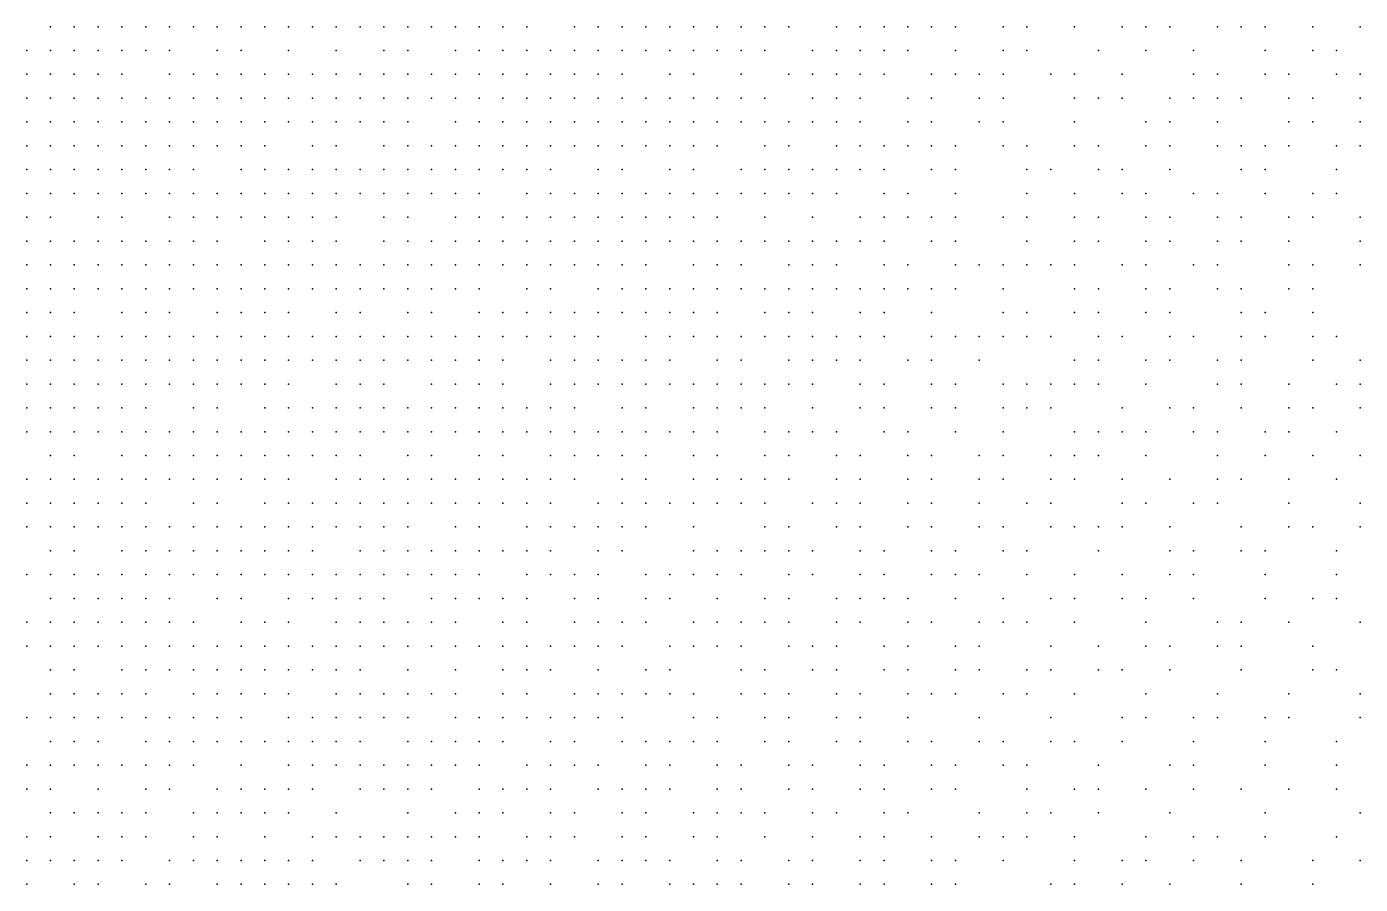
# Model space of a CAD drawing. Extents: x 429 to 793, y 817 to 1241.
# Drawn here: x 695.09 to 735.97, y 1002.03 to 1028.31 of the extents above; entities that cross this region are included whole.
import ezdxf

# ---------------------------------------------------------------- set-up
doc = ezdxf.new("R2010")
doc.units = 0

msp = doc.modelspace()

# ---------------------------------------------------------------- linework, layer by layer
for p in [(695.82, 1028.31, 204.448), (696.55, 1028.31, 204.119), (697.28, 1028.31, 203.79), (698.01, 1028.31, 203.534), (698.74, 1028.31, 203.153), (699.47, 1028.31, 202.76), (700.2, 1028.31, 202.44), (700.93, 1028.31, 202.377), (701.66, 1028.31, 201.933), (702.39, 1028.31, 201.617), (703.12, 1028.31, 201.363), (703.85, 1028.31, 201.11), (704.58, 1028.31, 200.857), (705.31, 1028.31, 200.59), (706.04, 1028.31, 200.203), (706.77, 1028.31, 199.95), (707.5, 1028.31, 199.75), (708.23, 1028.31, 199.447), (708.96, 1028.31, 199.193), (709.69, 1028.31, 198.687), (710.42, 1028.31, 198.3), (711.88, 1028.31, 198.01), (712.61, 1028.31, 197.63), (713.34, 1028.31, 197.25), (714.07, 1028.31, 196.863), (714.8, 1028.31, 196.7), (715.53, 1028.31, 196.477), (716.26, 1028.31, 196.09), (716.99, 1028.31, 195.807), (717.72, 1028.31, 195.525), (718.45, 1028.31, 195.242), (719.91, 1028.31, 194.513), (720.64, 1028.31, 194), (721.37, 1028.31, 193.68), (722.1, 1028.31, 193.358), (722.83, 1028.31, 193.035), (723.56, 1028.31, 192.8), (725.02, 1028.31, 191.897), (725.75, 1028.31, 191.43), (727.21, 1028.31, 190.622), (728.67, 1028.31, 190.017), (729.4, 1028.31, 189.53), (730.13, 1028.31, 189.007), (731.59, 1028.31, 187.98), (732.32, 1028.31, 187.443), (733.05, 1028.31, 187.148), (734.51, 1028.31, 185.942), (735.97, 1028.31, 185.21), (695.09, 1027.58, 204.778), (695.82, 1027.58, 204.585), (696.55, 1027.58, 204.256), (697.28, 1027.58, 203.927), (698.01, 1027.58, 203.677), (698.74, 1027.58, 203.415), (699.47, 1027.58, 202.89), (700.93, 1027.58, 202.507), (701.66, 1027.58, 202.123), (703.12, 1027.58, 201.49), (704.58, 1027.58, 200.977), (706.04, 1027.58, 200.323), (706.77, 1027.58, 199.937), (708.23, 1027.58, 199.55), (708.96, 1027.58, 199.163), (709.69, 1027.58, 199.015), (710.42, 1027.58, 198.703), (711.15, 1027.58, 198.128), (711.88, 1027.58, 197.865), (712.61, 1027.58, 197.72), (713.34, 1027.58, 197.327), (714.07, 1027.58, 197.005), (714.8, 1027.58, 196.76), (715.53, 1027.58, 196.455), (716.26, 1027.58, 196.15), (716.99, 1027.58, 195.867), (717.72, 1027.58, 195.585), (719.18, 1027.58, 194.993), (719.91, 1027.58, 194.56), (720.64, 1027.58, 194.127), (721.37, 1027.58, 193.71), (722.1, 1027.58, 193.388), (723.56, 1027.58, 192.817), (725.02, 1027.58, 191.913), (725.75, 1027.58, 191.447), (727.94, 1027.58, 190.493), (729.4, 1027.58, 189.52), (730.86, 1027.58, 188.467), (733.05, 1027.58, 187.095), (734.51, 1027.58, 185.888), (735.24, 1027.58, 185.46), (695.09, 1026.85, 204.85), (695.82, 1026.85, 204.457), (696.55, 1026.85, 204.392), (697.28, 1026.85, 204.063), (698.01, 1026.85, 203.807), (699.47, 1026.85, 203.02), (700.2, 1026.85, 202.765), (700.93, 1026.85, 202.637), (701.66, 1026.85, 202.253), (702.39, 1026.85, 201.87), (703.12, 1026.85, 201.483), (703.85, 1026.85, 201.347), (704.58, 1026.85, 201.097), (705.31, 1026.85, 200.71), (706.04, 1026.85, 200.448), (706.77, 1026.85, 200.187), (707.5, 1026.85, 199.95), (708.23, 1026.85, 199.65), (708.96, 1026.85, 199.353), (709.69, 1026.85, 199.105), (710.42, 1026.85, 198.793), (711.15, 1026.85, 198.48), (711.88, 1026.85, 198.19), (712.61, 1026.85, 197.797), (713.34, 1026.85, 197.403), (714.8, 1026.85, 197), (715.53, 1026.85, 196.597), (716.99, 1026.85, 195.927), (718.45, 1026.85, 195.45), (719.18, 1026.85, 195.04), (719.91, 1026.85, 194.724), (720.64, 1026.85, 194.173), (721.37, 1026.85, 193.74), (722.83, 1026.85, 193.287), (723.56, 1026.85, 192.833), (724.29, 1026.85, 192.39), (725.02, 1026.85, 192.033), (726.48, 1026.85, 191.337), (727.21, 1026.85, 190.595), (728.67, 1026.85, 189.852), (730.86, 1026.85, 188.71), (731.59, 1026.85, 187.907), (733.05, 1026.85, 186.8), (733.78, 1026.85, 186.652), (735.24, 1026.85, 185.71), (735.97, 1026.85, 185.07), (695.09, 1026.12, 205.118), (695.82, 1026.12, 204.857), (696.55, 1026.12, 204.595), (697.28, 1026.12, 204.2), (698.01, 1026.12, 204.036), (698.74, 1026.12, 203.675), (699.47, 1026.12, 203.348), (700.2, 1026.12, 203.15), (700.93, 1026.12, 202.51), (701.66, 1026.12, 202.383), (702.39, 1026.12, 201.99), (703.12, 1026.12, 201.695), (703.85, 1026.12, 201.46), (704.58, 1026.12, 201.142), (705.31, 1026.12, 200.937), (706.04, 1026.12, 200.562), (706.77, 1026.12, 200.35), (707.5, 1026.12, 200.05), (708.23, 1026.12, 199.75), (708.96, 1026.12, 199.453), (709.69, 1026.12, 199.155), (710.42, 1026.12, 198.882), (711.15, 1026.12, 198.57), (711.88, 1026.12, 198.307), (712.61, 1026.12, 197.873), (713.34, 1026.12, 197.48), (714.07, 1026.12, 197.195), (714.8, 1026.12, 197.077), (715.53, 1026.12, 196.673), (716.26, 1026.12, 196.27), (716.99, 1026.12, 195.99), (717.72, 1026.12, 195.673), (719.18, 1026.12, 195.077), (719.91, 1026.12, 194.761), (720.64, 1026.12, 194.408), (722.1, 1026.12, 193.408), (722.83, 1026.12, 193.297), (724.29, 1026.12, 192.4), (725.02, 1026.12, 192.043), (727.21, 1026.12, 190.967), (727.94, 1026.12, 190.46), (728.67, 1026.12, 189.953), (730.13, 1026.12, 189.075), (730.86, 1026.12, 188.393), (731.59, 1026.12, 187.87), (732.32, 1026.12, 187.443), (733.78, 1026.12, 186.763), (734.51, 1026.12, 186.21), (735.97, 1026.12, 184.908), (695.09, 1025.39, 205.252), (695.82, 1025.39, 204.99), (696.55, 1025.39, 204.628), (697.28, 1025.39, 204.333), (698.01, 1025.39, 204.169), (698.74, 1025.39, 203.872), (699.47, 1025.39, 203.478), (700.2, 1025.39, 203.28), (700.93, 1025.39, 203.025), (701.66, 1025.39, 202.503), (702.39, 1025.39, 202.11), (703.12, 1025.39, 201.815), (703.85, 1025.39, 201.52), (704.58, 1025.39, 201.255), (705.31, 1025.39, 201.05), (706.04, 1025.39, 200.75), (706.77, 1025.39, 200.45), (708.23, 1025.39, 199.85), (708.96, 1025.39, 199.575), (709.69, 1025.39, 199.3), (710.42, 1025.39, 199.025), (711.15, 1025.39, 198.66), (711.88, 1025.39, 198.417), (712.61, 1025.39, 198.105), (713.34, 1025.39, 197.792), (714.07, 1025.39, 197.55), (714.8, 1025.39, 196.98), (715.53, 1025.39, 196.639), (716.26, 1025.39, 196.327), (716.99, 1025.39, 195.897), (717.72, 1025.39, 195.71), (718.45, 1025.39, 195.523), (719.18, 1025.39, 195.113), (719.91, 1025.39, 194.797), (720.64, 1025.39, 194.445), (722.1, 1025.39, 193.787), (722.83, 1025.39, 193.32), (724.29, 1025.39, 192.41), (725.02, 1025.39, 192.052), (727.21, 1025.39, 190.96), (729.4, 1025.39, 189.44), (730.13, 1025.39, 189.012), (731.59, 1025.39, 188.251), (733.78, 1025.39, 186.717), (734.51, 1025.39, 186.15), (735.97, 1025.39, 184.917), (695.09, 1024.66, 205.385), (695.82, 1024.66, 205.057), (696.55, 1024.66, 204.762), (697.28, 1024.66, 204.467), (698.01, 1024.66, 204.303), (698.74, 1024.66, 204.005), (699.47, 1024.66, 203.707), (700.2, 1024.66, 203.41), (700.93, 1024.66, 203.017), (701.66, 1024.66, 202.623), (702.39, 1024.66, 202.23), (703.85, 1024.66, 201.695), (704.58, 1024.66, 201.428), (706.04, 1024.66, 200.843), (706.77, 1024.66, 200.495), (707.5, 1024.66, 200.262), (708.23, 1024.66, 199.94), (708.96, 1024.66, 199.665), (709.69, 1024.66, 199.39), (710.42, 1024.66, 199.046), (711.15, 1024.66, 198.743), (711.88, 1024.66, 198.42), (712.61, 1024.66, 198.175), (713.34, 1024.66, 197.863), (714.07, 1024.66, 197.62), (714.8, 1024.66, 197.335), (715.53, 1024.66, 196.696), (716.26, 1024.66, 196.383), (717.72, 1024.66, 195.953), (718.45, 1024.66, 195.58), (719.91, 1024.66, 194.703), (720.64, 1024.66, 194.257), (721.37, 1024.66, 194.151), (722.1, 1024.66, 193.81), (722.83, 1024.66, 193.466), (723.56, 1024.66, 192.877), (725.02, 1024.66, 192.037), (725.75, 1024.66, 191.678), (727.21, 1024.66, 190.947), (727.94, 1024.66, 190.563), (729.4, 1024.66, 189.413), (730.13, 1024.66, 188.843), (731.59, 1024.66, 188.204), (732.32, 1024.66, 187.777), (733.05, 1024.66, 187.223), (733.78, 1024.66, 186.657), (735.24, 1024.66, 185.503), (735.97, 1024.66, 184.857), (695.09, 1023.93, 205.485), (695.82, 1023.93, 205.248), (696.55, 1023.93, 204.924), (697.28, 1023.93, 204.6), (698.01, 1023.93, 204.332), (698.74, 1023.93, 204.063), (699.47, 1023.93, 203.823), (700.2, 1023.93, 203.523), (701.66, 1023.93, 202.875), (702.39, 1023.93, 202.663), (703.12, 1023.93, 202.072), (703.85, 1023.93, 201.805), (704.58, 1023.93, 201.453), (705.31, 1023.93, 201.257), (706.04, 1023.93, 200.947), (706.77, 1023.93, 200.637), (707.5, 1023.93, 200.352), (708.23, 1023.93, 200.03), (708.96, 1023.93, 199.755), (709.69, 1023.93, 199.432), (710.42, 1023.93, 199.129), (711.15, 1023.93, 198.827), (712.61, 1023.93, 198.097), (713.34, 1023.93, 197.932), (714.8, 1023.93, 197.378), (715.53, 1023.93, 197.088), (716.99, 1023.93, 196.129), (717.72, 1023.93, 196.01), (718.45, 1023.93, 195.627), (719.18, 1023.93, 195.183), (719.91, 1023.93, 194.832), (720.64, 1023.93, 194.492), (721.37, 1023.93, 194.174), (722.83, 1023.93, 193.489), (723.56, 1023.93, 193.145), (725.75, 1023.93, 191.917), (726.48, 1023.93, 191.417), (727.94, 1023.93, 190.55), (728.67, 1023.93, 189.907), (730.13, 1023.93, 188.817), (732.32, 1023.93, 187.73), (733.05, 1023.93, 187.163), (735.24, 1023.93, 185.573), (695.09, 1023.2, 205.603), (695.82, 1023.2, 205.365), (696.55, 1023.2, 205.041), (697.28, 1023.2, 204.717), (698.01, 1023.2, 204.448), (698.74, 1023.2, 204.237), (699.47, 1023.2, 203.937), (700.2, 1023.2, 203.637), (700.93, 1023.2, 203.339), (701.66, 1023.2, 203.042), (702.39, 1023.2, 202.772), (703.12, 1023.2, 202.182), (703.85, 1023.2, 201.857), (704.58, 1023.2, 201.557), (705.31, 1023.2, 201.36), (706.04, 1023.2, 201.05), (706.77, 1023.2, 200.74), (707.5, 1023.2, 200.43), (708.23, 1023.2, 200.12), (708.96, 1023.2, 199.818), (710.42, 1023.2, 199.231), (711.15, 1023.2, 198.91), (711.88, 1023.2, 198.623), (712.61, 1023.2, 198.337), (713.34, 1023.2, 198.066), (714.07, 1023.2, 197.753), (714.8, 1023.2, 197.428), (715.53, 1023.2, 197.135), (716.26, 1023.2, 196.811), (716.99, 1023.2, 196.176), (717.72, 1023.2, 195.865), (718.45, 1023.2, 195.66), (719.18, 1023.2, 195.217), (719.91, 1023.2, 194.76), (721.37, 1023.2, 194.303), (722.1, 1023.2, 193.857), (723.56, 1023.2, 192.903), (725.75, 1023.2, 191.92), (727.21, 1023.2, 190.92), (728.67, 1023.2, 190.122), (729.4, 1023.2, 189.741), (730.86, 1023.2, 188.527), (731.59, 1023.2, 188.237), (733.05, 1023.2, 187.253), (734.51, 1023.2, 185.96), (735.24, 1023.2, 185.503), (695.09, 1022.47, 205.723), (695.82, 1022.47, 205.425), (697.28, 1022.47, 204.833), (698.01, 1022.47, 204.565), (699.47, 1022.47, 204.05), (700.2, 1022.47, 203.75), (700.93, 1022.47, 203.479), (701.66, 1022.47, 203.155), (702.39, 1022.47, 202.857), (703.12, 1022.47, 202.56), (703.85, 1022.47, 202.007), (704.58, 1022.47, 201.683), (706.04, 1022.47, 201.073), (706.77, 1022.47, 200.787), (708.23, 1022.47, 200.207), (708.96, 1022.47, 199.894), (709.69, 1022.47, 199.625), (710.42, 1022.47, 199.304), (711.15, 1022.47, 198.983), (711.88, 1022.47, 198.697), (712.61, 1022.47, 198.442), (713.34, 1022.47, 198.129), (714.07, 1022.47, 197.817), (714.8, 1022.47, 197.492), (715.53, 1022.47, 197.167), (716.26, 1022.47, 196.857), (717.72, 1022.47, 196.223), (719.18, 1022.47, 195.25), (720.64, 1022.47, 194.793), (721.37, 1022.47, 194.337), (722.1, 1022.47, 193.88), (722.83, 1022.47, 193.393), (723.56, 1022.47, 193.147), (725.02, 1022.47, 192.043), (725.75, 1022.47, 191.667), (727.21, 1022.47, 190.9), (727.94, 1022.47, 190.503), (729.4, 1022.47, 189.704), (730.13, 1022.47, 188.907), (731.59, 1022.47, 188.183), (732.32, 1022.47, 187.623), (733.78, 1022.47, 186.457), (734.51, 1022.47, 185.89), (735.97, 1022.47, 184.627), (695.09, 1021.74, 205.949), (695.82, 1021.74, 205.545), (696.55, 1021.74, 205.247), (697.28, 1021.74, 204.95), (698.01, 1021.74, 204.758), (698.74, 1021.74, 204.403), (699.47, 1021.74, 204.077), (700.2, 1021.74, 203.857), (700.93, 1021.74, 203.586), (702.39, 1021.74, 202.963), (703.12, 1021.74, 202.663), (703.85, 1021.74, 202.356), (704.58, 1021.74, 202.1), (706.04, 1021.74, 201.167), (706.77, 1021.74, 200.923), (707.5, 1021.74, 200.608), (708.23, 1021.74, 200.293), (708.96, 1021.74, 199.981), (709.69, 1021.74, 199.668), (710.42, 1021.74, 199.378), (711.15, 1021.74, 199.057), (711.88, 1021.74, 198.77), (712.61, 1021.74, 198.505), (713.34, 1021.74, 198.193), (714.07, 1021.74, 197.88), (714.8, 1021.74, 197.568), (715.53, 1021.74, 197.23), (716.26, 1021.74, 196.905), (716.99, 1021.74, 196.58), (717.72, 1021.74, 196.27), (718.45, 1021.74, 195.93), (719.18, 1021.74, 195.28), (719.91, 1021.74, 194.915), (720.64, 1021.74, 194.58), (721.37, 1021.74, 194.247), (722.83, 1021.74, 193.512), (723.56, 1021.74, 193.14), (725.75, 1021.74, 191.66), (727.21, 1021.74, 190.88), (727.94, 1021.74, 190.343), (729.4, 1021.74, 189.667), (730.13, 1021.74, 189.287), (731.59, 1021.74, 188.13), (732.32, 1021.74, 187.57), (733.78, 1021.74, 186.667), (735.97, 1021.74, 184.88), (695.09, 1021.01, 206.065), (695.82, 1021.01, 205.757), (696.55, 1021.01, 205.363), (697.28, 1021.01, 205.063), (698.01, 1021.01, 204.872), (698.74, 1021.01, 204.567), (699.47, 1021.01, 204.183), (700.2, 1021.01, 203.963), (700.93, 1021.01, 203.693), (701.66, 1021.01, 203.367), (702.39, 1021.01, 203.067), (703.12, 1021.01, 202.767), (703.85, 1021.01, 202.459), (704.58, 1021.01, 202.152), (705.31, 1021.01, 201.87), (706.04, 1021.01, 201.325), (706.77, 1021.01, 201.01), (707.5, 1021.01, 200.716), (708.23, 1021.01, 200.38), (708.96, 1021.01, 200.088), (709.69, 1021.01, 199.797), (710.42, 1021.01, 199.443), (711.15, 1021.01, 199.13), (711.88, 1021.01, 198.857), (712.61, 1021.01, 198.532), (713.34, 1021.01, 198.206), (714.07, 1021.01, 197.933), (715.53, 1021.01, 197.257), (716.26, 1021.01, 196.955), (716.99, 1021.01, 196.62), (718.45, 1021.01, 195.96), (719.18, 1021.01, 195.62), (719.91, 1021.01, 194.945), (721.37, 1021.01, 194.253), (722.1, 1021.01, 193.893), (723.56, 1021.01, 193.143), (724.29, 1021.01, 192.77), (725.02, 1021.01, 192.407), (725.75, 1021.01, 192.03), (726.48, 1021.01, 191.245), (727.21, 1021.01, 190.86), (728.67, 1021.01, 190.042), (729.4, 1021.01, 189.787), (730.86, 1021.01, 188.788), (731.59, 1021.01, 187.976), (733.78, 1021.01, 186.61), (734.51, 1021.01, 185.75), (735.97, 1021.01, 184.79), (695.09, 1020.28, 206.182), (695.82, 1020.28, 205.874), (696.55, 1020.28, 205.477), (697.28, 1020.28, 205.177), (698.01, 1020.28, 204.985), (698.74, 1020.28, 204.68), (699.47, 1020.28, 204.375), (700.2, 1020.28, 204.07), (700.93, 1020.28, 203.77), (701.66, 1020.28, 203.47), (702.39, 1020.28, 203.192), (703.12, 1020.28, 202.87), (703.85, 1020.28, 202.584), (704.58, 1020.28, 202.298), (705.31, 1020.28, 202.012), (706.04, 1020.28, 201.64), (706.77, 1020.28, 201.409), (707.5, 1020.28, 200.799), (708.23, 1020.28, 200.463), (708.96, 1020.28, 200.172), (710.42, 1020.28, 199.523), (711.15, 1020.28, 199.2), (712.61, 1020.28, 198.585), (713.34, 1020.28, 198.259), (714.07, 1020.28, 197.987), (714.8, 1020.28, 197.675), (715.53, 1020.28, 197.33), (716.26, 1020.28, 196.995), (716.99, 1020.28, 196.66), (717.72, 1020.28, 196.207), (718.45, 1020.28, 195.753), (719.18, 1020.28, 195.65), (719.91, 1020.28, 195.34), (720.64, 1020.28, 194.62), (721.37, 1020.28, 194.262), (722.1, 1020.28, 193.9), (722.83, 1020.28, 193.527), (723.56, 1020.28, 193.155), (725.02, 1020.28, 192.4), (727.21, 1020.28, 190.833), (727.94, 1020.28, 190.424), (729.4, 1020.28, 189.633), (730.13, 1020.28, 189.207), (731.59, 1020.28, 188.017), (732.32, 1020.28, 187.457), (733.78, 1020.28, 186.277), (734.51, 1020.28, 185.68), (695.09, 1019.55, 206.19), (695.82, 1019.55, 205.938), (696.55, 1019.55, 205.614), (698.01, 1019.55, 205.085), (698.74, 1019.55, 204.879), (699.47, 1019.55, 204.472), (700.93, 1019.55, 203.859), (701.66, 1019.55, 203.513), (702.39, 1019.55, 203.278), (703.12, 1019.55, 202.957), (704.58, 1019.55, 202.385), (705.31, 1019.55, 202.034), (706.77, 1019.55, 201.496), (707.5, 1019.55, 201.178), (708.96, 1019.55, 200.547), (709.69, 1019.55, 199.915), (710.42, 1019.55, 199.592), (711.15, 1019.55, 199.27), (711.88, 1019.55, 198.945), (712.61, 1019.55, 198.62), (713.34, 1019.55, 198.365), (714.07, 1019.55, 198.04), (714.8, 1019.55, 197.705), (715.53, 1019.55, 197.37), (716.26, 1019.55, 197.043), (717.72, 1019.55, 196.368), (718.45, 1019.55, 196.037), (719.18, 1019.55, 195.705), (720.64, 1019.55, 194.992), (721.37, 1019.55, 194.272), (722.83, 1019.55, 193.537), (725.02, 1019.55, 192.387), (725.75, 1019.55, 191.978), (727.21, 1019.55, 190.807), (727.94, 1019.55, 190.397), (729.4, 1019.55, 189.578), (730.13, 1019.55, 189.163), (732.32, 1019.55, 187.4), (733.05, 1019.55, 186.803), (734.51, 1019.55, 186.037), (695.09, 1018.82, 206.287), (695.82, 1018.82, 206.035), (696.55, 1018.82, 205.711), (697.28, 1018.82, 205.387), (698.01, 1018.82, 205.181), (698.74, 1018.82, 204.976), (699.47, 1018.82, 204.568), (700.2, 1018.82, 204.263), (700.93, 1018.82, 203.956), (701.66, 1018.82, 203.648), (702.39, 1018.82, 203.365), (703.12, 1018.82, 203.043), (703.85, 1018.82, 202.758), (704.58, 1018.82, 202.428), (705.31, 1018.82, 202.121), (706.04, 1018.82, 201.813), (706.77, 1018.82, 201.582), (707.5, 1018.82, 201.265), (708.23, 1018.82, 200.948), (708.96, 1018.82, 200.63), (709.69, 1018.82, 200.307), (710.42, 1018.82, 200.017), (711.15, 1018.82, 199.34), (711.88, 1018.82, 199.031), (712.61, 1018.82, 198.722), (714.07, 1018.82, 198.09), (714.8, 1018.82, 197.743), (715.53, 1018.82, 197.387), (716.26, 1018.82, 197.077), (716.99, 1018.82, 196.733), (717.72, 1018.82, 196.402), (718.45, 1018.82, 196.07), (719.18, 1018.82, 195.71), (719.91, 1018.82, 195.38), (720.64, 1018.82, 195.012), (721.37, 1018.82, 194.645), (722.83, 1018.82, 193.547), (723.56, 1018.82, 193.158), (724.29, 1018.82, 192.766), (725.02, 1018.82, 192.373), (725.75, 1018.82, 191.965), (726.48, 1018.82, 191.57), (727.94, 1018.82, 190.78), (728.67, 1018.82, 189.95), (730.13, 1018.82, 189.12), (730.86, 1018.82, 188.676), (732.32, 1018.82, 187.333), (733.05, 1018.82, 186.892), (734.51, 1018.82, 185.957), (735.24, 1018.82, 185.53), (695.09, 1018.09, 206.383), (695.82, 1018.09, 206.083), (696.55, 1018.09, 205.807), (697.28, 1018.09, 205.483), (698.01, 1018.09, 205.278), (698.74, 1018.09, 204.97), (699.47, 1018.09, 204.665), (700.2, 1018.09, 204.36), (700.93, 1018.09, 204.053), (701.66, 1018.09, 203.745), (702.39, 1018.09, 203.438), (703.12, 1018.09, 203.13), (703.85, 1018.09, 202.823), (704.58, 1018.09, 202.555), (705.31, 1018.09, 202.228), (706.04, 1018.09, 201.9), (706.77, 1018.09, 201.603), (707.5, 1018.09, 201.305), (708.23, 1018.09, 201.026), (708.96, 1018.09, 200.703), (709.69, 1018.09, 200.373), (711.15, 1018.09, 199.742), (711.88, 1018.09, 199.403), (712.61, 1018.09, 198.785), (713.34, 1018.09, 198.475), (714.07, 1018.09, 198.14), (714.8, 1018.09, 197.792), (716.26, 1018.09, 197.11), (716.99, 1018.09, 196.767), (718.45, 1018.09, 196.08), (719.18, 1018.09, 195.73), (719.91, 1018.09, 195.4), (720.64, 1018.09, 195.032), (722.1, 1018.09, 194.297), (722.83, 1018.09, 193.537), (724.29, 1018.09, 192.753), (727.21, 1018.09, 191.157), (727.94, 1018.09, 190.74), (729.4, 1018.09, 189.464), (730.13, 1018.09, 189.063), (731.59, 1018.09, 188.175), (732.32, 1018.09, 187.704), (734.51, 1018.09, 186.047), (735.97, 1018.09, 184.833), (695.09, 1017.36, 206.577), (695.82, 1017.36, 206.18), (696.55, 1017.36, 205.88), (697.28, 1017.36, 205.58), (698.01, 1017.36, 205.348), (698.74, 1017.36, 205.018), (699.47, 1017.36, 204.689), (700.2, 1017.36, 204.457), (700.93, 1017.36, 204.153), (701.66, 1017.36, 203.945), (702.39, 1017.36, 203.533), (703.12, 1017.36, 203.22), (704.58, 1017.36, 202.635), (705.31, 1017.36, 202.307), (706.04, 1017.36, 201.98), (707.5, 1017.36, 201.422), (708.23, 1017.36, 201.099), (708.96, 1017.36, 200.777), (709.69, 1017.36, 200.447), (711.15, 1017.36, 199.805), (711.88, 1017.36, 199.467), (712.61, 1017.36, 199.157), (713.34, 1017.36, 198.525), (714.07, 1017.36, 198.19), (714.8, 1017.36, 197.852), (715.53, 1017.36, 197.495), (716.26, 1017.36, 197.148), (716.99, 1017.36, 196.8), (717.72, 1017.36, 196.45), (718.45, 1017.36, 196.102), (719.18, 1017.36, 195.751), (720.64, 1017.36, 195.033), (721.37, 1017.36, 194.667), (722.83, 1017.36, 193.92), (723.56, 1017.36, 193.11), (725.02, 1017.36, 192.337), (725.75, 1017.36, 191.936), (726.48, 1017.36, 191.535), (727.21, 1017.36, 191.107), (727.94, 1017.36, 190.7), (729.4, 1017.36, 189.408), (731.59, 1017.36, 188.075), (732.32, 1017.36, 187.637), (733.78, 1017.36, 186.59), (735.24, 1017.36, 185.37), (735.97, 1017.36, 184.822), (695.09, 1016.63, 206.671), (695.82, 1016.63, 206.375), (696.55, 1016.63, 205.974), (697.28, 1016.63, 205.677), (698.01, 1016.63, 205.372), (698.74, 1016.63, 205.115), (700.2, 1016.63, 204.553), (700.93, 1016.63, 204.249), (702.39, 1016.63, 203.622), (703.12, 1016.63, 203.31), (703.85, 1016.63, 202.995), (704.58, 1016.63, 202.68), (705.31, 1016.63, 202.387), (706.04, 1016.63, 202.06), (706.77, 1016.63, 201.762), (707.5, 1016.63, 201.495), (708.23, 1016.63, 201.173), (708.96, 1016.63, 200.85), (709.69, 1016.63, 200.533), (710.42, 1016.63, 200.19), (711.15, 1016.63, 199.86), (711.88, 1016.63, 199.53), (713.34, 1016.63, 198.878), (714.07, 1016.63, 198.534), (715.53, 1016.63, 197.513), (716.26, 1016.63, 197.181), (716.99, 1016.63, 196.823), (717.72, 1016.63, 196.458), (719.18, 1016.63, 195.754), (720.64, 1016.63, 195.037), (721.37, 1016.63, 194.67), (722.83, 1016.63, 193.91), (723.56, 1016.63, 193.508), (725.02, 1016.63, 192.313), (725.75, 1016.63, 191.913), (726.48, 1016.63, 191.475), (728.67, 1016.63, 190.232), (730.13, 1016.63, 188.95), (730.86, 1016.63, 188.512), (732.32, 1016.63, 187.619), (733.78, 1016.63, 186.248), (734.51, 1016.63, 185.772), (735.97, 1016.63, 184.64), (695.09, 1015.9, 206.764), (695.82, 1015.9, 206.468), (696.55, 1015.9, 206.071), (697.28, 1015.9, 205.773), (698.01, 1015.9, 205.468), (698.74, 1015.9, 205.163), (699.47, 1015.9, 204.955), (700.2, 1015.9, 204.65), (700.93, 1015.9, 204.346), (701.66, 1015.9, 204.025), (702.39, 1015.9, 203.731), (703.12, 1015.9, 203.4), (703.85, 1015.9, 203.103), (704.58, 1015.9, 202.807), (705.31, 1015.9, 202.51), (706.04, 1015.9, 202.14), (706.77, 1015.9, 201.857), (707.5, 1015.9, 201.522), (708.23, 1015.9, 201.186), (708.96, 1015.9, 200.903), (709.69, 1015.9, 200.587), (710.42, 1015.9, 200.217), (711.15, 1015.9, 199.912), (711.88, 1015.9, 199.577), (712.61, 1015.9, 199.234), (713.34, 1015.9, 198.915), (714.07, 1015.9, 198.571), (714.8, 1015.9, 198.263), (715.53, 1015.9, 197.562), (716.26, 1015.9, 197.204), (717.72, 1015.9, 196.482), (718.45, 1015.9, 196.117), (719.18, 1015.9, 195.757), (719.91, 1015.9, 195.407), (721.37, 1015.9, 194.655), (722.1, 1015.9, 194.277), (723.56, 1015.9, 193.497), (725.02, 1015.9, 192.29), (727.21, 1015.9, 191.057), (727.94, 1015.9, 190.617), (728.67, 1015.9, 190.178), (729.4, 1015.9, 189.74), (730.86, 1015.9, 188.443), (731.59, 1015.9, 187.965), (733.05, 1015.9, 187.053), (733.78, 1015.9, 186.175), (735.24, 1015.9, 185.197), (695.82, 1015.17, 206.503), (696.55, 1015.17, 206.187), (698.01, 1015.17, 205.657), (698.74, 1015.17, 205.443), (699.47, 1015.17, 205.032), (700.2, 1015.17, 204.727), (700.93, 1015.17, 204.412), (701.66, 1015.17, 204.062), (702.39, 1015.17, 203.804), (703.12, 1015.17, 203.473), (703.85, 1015.17, 203.177), (704.58, 1015.17, 202.88), (705.31, 1015.17, 202.525), (706.77, 1015.17, 201.873), (707.5, 1015.17, 201.605), (708.96, 1015.17, 200.957), (709.69, 1015.17, 200.64), (711.15, 1015.17, 199.958), (711.88, 1015.17, 199.623), (712.61, 1015.17, 199.281), (713.34, 1015.17, 198.938), (714.07, 1015.17, 198.608), (715.53, 1015.17, 197.943), (716.26, 1015.17, 197.585), (717.72, 1015.17, 196.508), (718.45, 1015.17, 196.145), (719.91, 1015.17, 195.41), (720.64, 1015.17, 195.017), (722.1, 1015.17, 194.253), (722.83, 1015.17, 193.88), (724.29, 1015.17, 193.065), (725.02, 1015.17, 192.263), (726.48, 1015.17, 191.41), (727.21, 1015.17, 191.013), (727.94, 1015.17, 190.573), (729.4, 1015.17, 189.712), (731.59, 1015.17, 187.937), (733.05, 1015.17, 186.98), (734.51, 1015.17, 185.577), (735.97, 1015.17, 184.6), (695.09, 1014.44, 206.839), (695.82, 1014.44, 206.58), (696.55, 1014.44, 206.263), (697.28, 1014.44, 205.947), (698.01, 1014.44, 205.733), (698.74, 1014.44, 205.52), (699.47, 1014.44, 205.108), (700.2, 1014.44, 204.803), (700.93, 1014.44, 204.488), (701.66, 1014.44, 204.173), (702.39, 1014.44, 203.878), (703.12, 1014.44, 203.547), (704.58, 1014.44, 202.91), (705.31, 1014.44, 202.585), (706.04, 1014.44, 202.26), (706.77, 1014.44, 201.933), (707.5, 1014.44, 201.665), (708.23, 1014.44, 201.337), (708.96, 1014.44, 201.01), (709.69, 1014.44, 200.675), (710.42, 1014.44, 200.34), (711.15, 1014.44, 200.014), (711.88, 1014.44, 199.67), (713.34, 1014.44, 199.003), (714.07, 1014.44, 198.67), (715.53, 1014.44, 197.956), (716.26, 1014.44, 197.59), (716.99, 1014.44, 197.24), (717.72, 1014.44, 196.88), (718.45, 1014.44, 196.155), (719.91, 1014.44, 195.403), (720.64, 1014.44, 195.009), (722.1, 1014.44, 194.233), (722.83, 1014.44, 193.86), (724.29, 1014.44, 193.052), (725.02, 1014.44, 192.644), (726.48, 1014.44, 191.37), (727.21, 1014.44, 190.97), (728.67, 1014.44, 190.092), (730.13, 1014.44, 189.217), (731.59, 1014.44, 187.88), (732.32, 1014.44, 187.375), (733.78, 1014.44, 186.43), (735.24, 1014.44, 185), (695.09, 1013.71, 206.916), (695.82, 1013.71, 206.618), (696.55, 1013.71, 206.34), (697.28, 1013.71, 206.023), (698.01, 1013.71, 205.81), (698.74, 1013.71, 205.413), (700.2, 1013.71, 204.88), (700.93, 1013.71, 204.565), (702.39, 1013.71, 203.935), (703.12, 1013.71, 203.62), (703.85, 1013.71, 203.295), (704.58, 1013.71, 202.998), (705.31, 1013.71, 202.659), (706.04, 1013.71, 202.32), (706.77, 1013.71, 202.007), (707.5, 1013.71, 201.693), (708.23, 1013.71, 201.392), (708.96, 1013.71, 201.057), (709.69, 1013.71, 200.714), (710.42, 1013.71, 200.358), (711.15, 1013.71, 200.051), (712.61, 1013.71, 199.373), (713.34, 1013.71, 199.04), (714.07, 1013.71, 198.676), (714.8, 1013.71, 198.347), (715.53, 1013.71, 197.979), (716.26, 1013.71, 197.612), (716.99, 1013.71, 197.25), (717.72, 1013.71, 196.89), (719.18, 1013.71, 195.774), (719.91, 1013.71, 195.397), (720.64, 1013.71, 195.003), (722.1, 1013.71, 194.228), (722.83, 1013.71, 193.84), (724.29, 1013.71, 193.025), (725.75, 1013.71, 192.21), (726.48, 1013.71, 191.345), (728.67, 1013.71, 190.037), (729.4, 1013.71, 189.618), (730.86, 1013.71, 188.238), (731.59, 1013.71, 187.77), (733.78, 1013.71, 186.313), (735.97, 1013.71, 184.38), (695.09, 1012.98, 207.077), (695.82, 1012.98, 206.695), (696.55, 1012.98, 206.398), (697.28, 1012.98, 206.1), (698.01, 1012.98, 205.845), (698.74, 1012.98, 205.523), (699.47, 1012.98, 205.202), (700.2, 1012.98, 204.947), (700.93, 1012.98, 204.655), (701.66, 1012.98, 204.429), (702.39, 1012.98, 204.204), (703.12, 1012.98, 203.683), (703.85, 1012.98, 203.353), (704.58, 1012.98, 203.055), (705.31, 1012.98, 202.716), (706.04, 1012.98, 202.377), (706.77, 1012.98, 202.063), (708.23, 1012.98, 201.438), (708.96, 1012.98, 201.103), (710.42, 1012.98, 200.418), (711.15, 1012.98, 200.087), (711.88, 1012.98, 199.743), (712.61, 1012.98, 199.41), (713.34, 1012.98, 199.052), (714.07, 1012.98, 198.699), (715.53, 1012.98, 198.003), (717.72, 1012.98, 196.9), (718.45, 1012.98, 196.522), (719.91, 1012.98, 195.39), (720.64, 1012.98, 194.997), (722.1, 1012.98, 194.213), (722.83, 1012.98, 193.803), (724.29, 1012.98, 192.95), (725.02, 1012.98, 192.555), (726.48, 1012.98, 191.728), (727.21, 1012.98, 190.833), (727.94, 1012.98, 190.403), (728.67, 1012.98, 189.958), (730.13, 1012.98, 189.052), (732.32, 1012.98, 187.165), (733.78, 1012.98, 186.22), (734.51, 1012.98, 185.74), (735.97, 1012.98, 184.287), (695.82, 1012.25, 206.865), (696.55, 1012.25, 206.462), (698.01, 1012.25, 205.862), (698.74, 1012.25, 205.59), (699.47, 1012.25, 205.268), (700.2, 1012.25, 205.013), (700.93, 1012.25, 204.721), (701.66, 1012.25, 204.496), (702.39, 1012.25, 204.064), (703.12, 1012.25, 203.747), (703.85, 1012.25, 203.417), (705.31, 1012.25, 202.773), (706.04, 1012.25, 202.433), (706.77, 1012.25, 202.12), (707.5, 1012.25, 201.773), (708.23, 1012.25, 201.485), (708.96, 1012.25, 201.15), (709.69, 1012.25, 200.815), (710.42, 1012.25, 200.465), (711.15, 1012.25, 200.122), (712.61, 1012.25, 199.427), (713.34, 1012.25, 199.078), (715.53, 1012.25, 198.004), (716.26, 1012.25, 197.638), (716.99, 1012.25, 197.272), (717.72, 1012.25, 196.893), (718.45, 1012.25, 196.507), (719.18, 1012.25, 196.115), (720.64, 1012.25, 194.978), (721.37, 1012.25, 194.585), (722.83, 1012.25, 193.767), (723.56, 1012.25, 193.349), (725.02, 1012.25, 192.505), (725.75, 1012.25, 192.11), (727.94, 1012.25, 190.34), (730.13, 1012.25, 189.005), (730.86, 1012.25, 188.56), (732.32, 1012.25, 187.138), (733.05, 1012.25, 186.593), (735.24, 1012.25, 184.657), (695.09, 1011.52, 207.141), (695.82, 1011.52, 206.928), (696.55, 1011.52, 206.528), (697.28, 1011.52, 206.233), (698.01, 1011.52, 205.928), (698.74, 1011.52, 205.623), (699.47, 1011.52, 205.335), (700.2, 1011.52, 205.08), (700.93, 1011.52, 204.788), (701.66, 1011.52, 204.445), (702.39, 1011.52, 204.138), (703.12, 1011.52, 203.81), (703.85, 1011.52, 203.562), (704.58, 1011.52, 203.15), (705.31, 1011.52, 202.82), (706.04, 1011.52, 202.49), (706.77, 1011.52, 202.178), (707.5, 1011.52, 201.835), (708.23, 1011.52, 201.493), (708.96, 1011.52, 201.18), (710.42, 1011.52, 200.48), (711.15, 1011.52, 200.15), (711.88, 1011.52, 199.8), (712.61, 1011.52, 199.438), (714.07, 1011.52, 198.731), (714.8, 1011.52, 198.377), (715.53, 1011.52, 198.011), (716.26, 1011.52, 197.645), (716.99, 1011.52, 197.264), (718.45, 1011.52, 196.499), (719.18, 1011.52, 196.112), (720.64, 1011.52, 195.35), (721.37, 1011.52, 194.53), (722.83, 1011.52, 193.73), (723.56, 1011.52, 193.312), (724.29, 1011.52, 192.895), (725.75, 1011.52, 192.06), (727.21, 1011.52, 191.2), (728.67, 1011.52, 189.799), (730.13, 1011.52, 188.947), (730.86, 1011.52, 188.467), (733.05, 1011.52, 186.487), (735.24, 1011.52, 184.533), (695.82, 1010.79, 206.89), (696.55, 1010.79, 206.605), (697.28, 1010.79, 206.3), (698.01, 1010.79, 206.072), (698.74, 1010.79, 205.69), (699.47, 1010.79, 205.385), (700.93, 1010.79, 204.803), (701.66, 1010.79, 204.465), (703.12, 1010.79, 203.85), (703.85, 1010.79, 203.602), (704.58, 1010.79, 203.314), (705.31, 1010.79, 203.066), (706.04, 1010.79, 202.527), (707.5, 1010.79, 201.865), (708.23, 1010.79, 201.522), (708.96, 1010.79, 201.21), (709.69, 1010.79, 200.845), (710.42, 1010.79, 200.52), (711.88, 1010.79, 199.82), (712.61, 1010.79, 199.458), (714.07, 1010.79, 198.737), (714.8, 1010.79, 198.383), (716.26, 1010.79, 197.635), (717.72, 1010.79, 196.88), (718.45, 1010.79, 196.493), (719.91, 1010.79, 195.717), (720.64, 1010.79, 195.33), (721.37, 1010.79, 194.93), (722.1, 1010.79, 194.12), (723.56, 1010.79, 193.262), (725.02, 1010.79, 192.447), (726.48, 1010.79, 191.558), (727.21, 1010.79, 191.085), (728.67, 1010.79, 189.723), (729.4, 1010.79, 189.335), (730.86, 1010.79, 188.373), (733.05, 1010.79, 186.38), (734.51, 1010.79, 185.395), (735.24, 1010.79, 184.902), (695.09, 1010.06, 207.224), (695.82, 1010.06, 206.91), (696.55, 1010.06, 206.645), (697.28, 1010.06, 206.34), (698.01, 1010.06, 206.112), (698.74, 1010.06, 205.844), (699.47, 1010.06, 205.616), (700.2, 1010.06, 205.12), (701.66, 1010.06, 204.525), (702.39, 1010.06, 204.177), (703.12, 1010.06, 203.89), (704.58, 1010.06, 203.354), (705.31, 1010.06, 202.896), (706.04, 1010.06, 202.563), (706.77, 1010.06, 202.223), (707.5, 1010.06, 201.883), (708.23, 1010.06, 201.553), (709.69, 1010.06, 200.89), (710.42, 1010.06, 200.54), (711.88, 1010.06, 199.84), (712.61, 1010.06, 199.555), (713.34, 1010.06, 199.115), (714.07, 1010.06, 198.753), (715.53, 1010.06, 198.012), (716.26, 1010.06, 197.63), (716.99, 1010.06, 197.255), (717.72, 1010.06, 196.87), (718.45, 1010.06, 196.48), (719.91, 1010.06, 195.71), (720.64, 1010.06, 195.303), (722.1, 1010.06, 194.47), (722.83, 1010.06, 193.65), (724.29, 1010.06, 192.835), (725.02, 1010.06, 192.377), (725.75, 1010.06, 191.947), (727.21, 1010.06, 191.057), (729.4, 1010.06, 189.195), (731.59, 1010.06, 187.805), (732.32, 1010.06, 187.33), (733.78, 1010.06, 185.788), (735.97, 1010.06, 183.736), (695.09, 1009.33, 207.261), (695.82, 1009.33, 206.968), (696.55, 1009.33, 206.685), (697.28, 1009.33, 206.38), (698.01, 1009.33, 206.152), (698.74, 1009.33, 205.884), (699.47, 1009.33, 205.465), (700.2, 1009.33, 205.16), (700.93, 1009.33, 204.882), (701.66, 1009.33, 204.565), (702.39, 1009.33, 204.247), (703.12, 1009.33, 203.93), (703.85, 1009.33, 203.642), (704.58, 1009.33, 203.265), (705.31, 1009.33, 202.938), (706.04, 1009.33, 202.6), (706.77, 1009.33, 202.337), (707.5, 1009.33, 202.075), (708.23, 1009.33, 201.58), (708.96, 1009.33, 201.257), (709.69, 1009.33, 200.904), (710.42, 1009.33, 200.547), (711.15, 1009.33, 200.207), (711.88, 1009.33, 199.853), (712.61, 1009.33, 199.569), (713.34, 1009.33, 199.271), (714.8, 1009.33, 198.39), (715.53, 1009.33, 198.005), (716.26, 1009.33, 197.62), (716.99, 1009.33, 197.245), (718.45, 1009.33, 196.47), (719.18, 1009.33, 196.09), (719.91, 1009.33, 195.677), (721.37, 1009.33, 194.867), (722.1, 1009.33, 194.457), (723.56, 1009.33, 193.18), (724.29, 1009.33, 192.75), (726.48, 1009.33, 191.445), (727.94, 1009.33, 190.497), (729.4, 1009.33, 189.142), (730.13, 1009.33, 188.604), (731.59, 1009.33, 187.672), (732.32, 1009.33, 187.17), (734.51, 1009.33, 185.195), (695.82, 1008.6, 207.005), (696.55, 1008.6, 206.712), (698.01, 1008.6, 206.115), (698.74, 1008.6, 205.825), (699.47, 1008.6, 205.512), (700.2, 1008.6, 205.2), (700.93, 1008.6, 204.958), (701.66, 1008.6, 204.716), (702.39, 1008.6, 204.277), (703.12, 1008.6, 203.957), (703.85, 1008.6, 203.622), (704.58, 1008.6, 203.277), (705.31, 1008.6, 202.962), (706.77, 1008.6, 202.361), (708.23, 1008.6, 201.812), (709.69, 1008.6, 200.921), (710.42, 1008.6, 200.568), (711.15, 1008.6, 200.22), (712.61, 1008.6, 199.582), (714.07, 1008.6, 198.763), (714.8, 1008.6, 198.39), (716.99, 1008.6, 197.235), (717.72, 1008.6, 196.85), (719.18, 1008.6, 196.05), (719.91, 1008.6, 195.65), (721.37, 1008.6, 194.84), (722.1, 1008.6, 194.43), (723.56, 1008.6, 193.547), (724.29, 1008.6, 192.712), (725.75, 1008.6, 191.813), (726.48, 1008.6, 191.349), (727.94, 1008.6, 190.475), (728.67, 1008.6, 189.93), (730.13, 1008.6, 188.497), (732.32, 1008.6, 187.11), (734.51, 1008.6, 185.015), (735.24, 1008.6, 184.512), (695.82, 1007.87, 207.146), (696.55, 1007.87, 206.924), (697.28, 1007.87, 206.45), (698.01, 1007.87, 206.145), (698.74, 1007.87, 205.855), (700.2, 1007.87, 205.23), (700.93, 1007.87, 204.988), (701.66, 1007.87, 204.746), (702.39, 1007.87, 204.474), (703.12, 1007.87, 203.983), (704.58, 1007.87, 203.648), (705.31, 1007.87, 203.313), (706.04, 1007.87, 202.985), (706.77, 1007.87, 202.647), (707.5, 1007.87, 202.098), (708.23, 1007.87, 201.963), (709.69, 1007.87, 200.938), (710.42, 1007.87, 200.585), (711.88, 1007.87, 199.88), (712.61, 1007.87, 199.508), (713.34, 1007.87, 199.135), (714.07, 1007.87, 198.762), (714.8, 1007.87, 198.39), (715.53, 1007.87, 198.005), (716.99, 1007.87, 197.218), (717.72, 1007.87, 196.81), (718.45, 1007.87, 196.415), (719.91, 1007.87, 195.592), (720.64, 1007.87, 195.203), (722.1, 1007.87, 194.36), (722.83, 1007.87, 193.906), (723.56, 1007.87, 193.483), (725.02, 1007.87, 192.147), (725.75, 1007.87, 191.737), (727.21, 1007.87, 190.84), (729.4, 1007.87, 188.9), (731.59, 1007.87, 187.475), (733.78, 1007.87, 185.484), (735.97, 1007.87, 183.867), (695.09, 1007.14, 207.398), (695.82, 1007.14, 207.176), (696.55, 1007.14, 206.772), (697.28, 1007.14, 206.48), (698.01, 1007.14, 206.175), (698.74, 1007.14, 205.87), (699.47, 1007.14, 205.572), (700.2, 1007.14, 205.26), (700.93, 1007.14, 205.018), (701.66, 1007.14, 204.65), (703.12, 1007.14, 204.33), (703.85, 1007.14, 204.01), (704.58, 1007.14, 203.675), (705.31, 1007.14, 203.34), (706.04, 1007.14, 203.005), (706.77, 1007.14, 202.67), (708.23, 1007.14, 201.98), (708.96, 1007.14, 201.635), (709.69, 1007.14, 201.29), (710.42, 1007.14, 200.937), (711.15, 1007.14, 200.23), (711.88, 1007.14, 200.227), (712.61, 1007.14, 199.49), (713.34, 1007.14, 199.1), (715.53, 1007.14, 197.976), (716.26, 1007.14, 197.585), (717.72, 1007.14, 196.77), (718.45, 1007.14, 196.365), (719.91, 1007.14, 195.545), (720.64, 1007.14, 195.157), (722.1, 1007.14, 194.328), (724.29, 1007.14, 192.98), (726.48, 1007.14, 191.205), (728.67, 1007.14, 189.74), (729.4, 1007.14, 189.345), (730.86, 1007.14, 187.85), (731.59, 1007.14, 187.375), (733.05, 1007.14, 186.338), (733.78, 1007.14, 185.351), (735.97, 1007.14, 183.723), (695.82, 1006.41, 207.095), (696.55, 1006.41, 206.803), (697.28, 1006.41, 206.51), (698.74, 1006.41, 205.9), (699.47, 1006.41, 205.595), (700.2, 1006.41, 205.29), (700.93, 1006.41, 204.97), (701.66, 1006.41, 204.975), (702.39, 1006.41, 204.653), (703.12, 1006.41, 204.332), (703.85, 1006.41, 204.017), (704.58, 1006.41, 203.479), (705.31, 1006.41, 203.214), (706.77, 1006.41, 202.673), (707.5, 1006.41, 202.323), (708.23, 1006.41, 201.975), (708.96, 1006.41, 201.631), (709.69, 1006.41, 201.287), (711.15, 1006.41, 200.58), (711.88, 1006.41, 200.213), (713.34, 1006.41, 199.473), (714.07, 1006.41, 199.093), (714.8, 1006.41, 198.343), (715.53, 1006.41, 197.953), (716.26, 1006.41, 197.565), (717.72, 1006.41, 196.73), (718.45, 1006.41, 196.325), (719.91, 1006.41, 195.515), (720.64, 1006.41, 195.11), (722.1, 1006.41, 194.265), (722.83, 1006.41, 193.842), (724.29, 1006.41, 192.962), (725.02, 1006.41, 192.048), (726.48, 1006.41, 191.13), (727.21, 1006.41, 190.6), (728.67, 1006.41, 189.64), (730.86, 1006.41, 187.74), (733.05, 1006.41, 186.205), (735.24, 1006.41, 184.09), (695.09, 1005.68, 207.39), (695.82, 1005.68, 207.097), (696.55, 1005.68, 206.807), (697.28, 1005.68, 206.513), (698.01, 1005.68, 206.271), (698.74, 1005.68, 206.025), (699.47, 1005.68, 205.782), (700.2, 1005.68, 205.297), (701.66, 1005.68, 204.977), (703.12, 1005.68, 204.338), (703.85, 1005.68, 204.023), (704.58, 1005.68, 203.486), (705.31, 1005.68, 203.352), (706.04, 1005.68, 203.014), (706.77, 1005.68, 202.677), (707.5, 1005.68, 202.327), (708.23, 1005.68, 201.977), (708.96, 1005.68, 201.627), (710.42, 1005.68, 200.93), (711.15, 1005.68, 200.56), (711.88, 1005.68, 200.2), (712.61, 1005.68, 199.84), (714.07, 1005.68, 199.08), (714.8, 1005.68, 198.7), (716.26, 1005.68, 197.885), (716.99, 1005.68, 197.128), (718.45, 1005.68, 196.312), (719.18, 1005.68, 195.895), (720.64, 1005.68, 195.05), (721.37, 1005.68, 194.635), (722.83, 1005.68, 193.755), (723.56, 1005.68, 193.28), (725.02, 1005.68, 192.435), (725.75, 1005.68, 191.487), (727.94, 1005.68, 190.07), (730.13, 1005.68, 188.107), (730.86, 1005.68, 187.63), (733.05, 1005.68, 186.122), (735.24, 1005.68, 183.894), (695.09, 1004.95, 207.378), (695.82, 1004.95, 207.1), (697.28, 1004.95, 206.517), (698.74, 1004.95, 206.028), (699.47, 1004.95, 205.606), (700.93, 1004.95, 205.303), (701.66, 1004.95, 204.983), (702.39, 1004.95, 204.663), (703.12, 1004.95, 204.345), (703.85, 1004.95, 204.03), (705.31, 1004.95, 203.355), (706.04, 1004.95, 203.017), (706.77, 1004.95, 202.68), (707.5, 1004.95, 202.397), (708.96, 1004.95, 201.63), (709.69, 1004.95, 201.28), (710.42, 1004.95, 200.92), (711.15, 1004.95, 200.547), (712.61, 1004.95, 199.813), (713.34, 1004.95, 199.211), (714.07, 1004.95, 198.896), (714.8, 1004.95, 198.671), (716.26, 1004.95, 197.876), (716.99, 1004.95, 197.45), (718.45, 1004.95, 196.263), (719.18, 1004.95, 195.845), (720.64, 1004.95, 194.99), (721.37, 1004.95, 194.56), (722.83, 1004.95, 193.685), (723.56, 1004.95, 193.21), (725.75, 1004.95, 191.4), (727.21, 1004.95, 190.47), (727.94, 1004.95, 190.005), (729.4, 1004.95, 188.962), (730.86, 1004.95, 187.497), (732.32, 1004.95, 186.425), (733.78, 1004.95, 185.333), (735.24, 1004.95, 183.738), (695.82, 1004.22, 207.085), (696.55, 1004.22, 206.81), (697.28, 1004.22, 206.52), (698.01, 1004.22, 206.274), (698.74, 1004.22, 205.915), (700.2, 1004.22, 205.613), (700.93, 1004.22, 205.31), (701.66, 1004.22, 204.99), (702.39, 1004.22, 204.67), (703.12, 1004.22, 204.35), (704.58, 1004.22, 203.688), (706.77, 1004.22, 202.673), (708.23, 1004.22, 201.832), (708.96, 1004.22, 201.621), (709.69, 1004.22, 201.263), (711.15, 1004.22, 200.52), (711.88, 1004.22, 200.167), (713.34, 1004.22, 199.184), (714.07, 1004.22, 199.022), (715.53, 1004.22, 198.247), (716.26, 1004.22, 197.839), (716.99, 1004.22, 197.432), (717.72, 1004.22, 197.015), (719.18, 1004.22, 195.755), (719.91, 1004.22, 195.342), (721.37, 1004.22, 194.5), (722.1, 1004.22, 194.07), (724.29, 1004.22, 192.678), (725.75, 1004.22, 191.719), (726.48, 1004.22, 190.802), (727.94, 1004.22, 189.897), (730.13, 1004.22, 188.385), (733.05, 1004.22, 185.843), (735.97, 1004.22, 183.11), (695.09, 1003.49, 207.416), (695.82, 1003.49, 207.182), (697.28, 1003.49, 206.51), (698.01, 1003.49, 206.215), (698.74, 1003.49, 205.913), (700.2, 1003.49, 205.608), (700.93, 1003.49, 205.307), (702.39, 1003.49, 204.538), (703.85, 1003.49, 204.023), (704.58, 1003.49, 203.679), (705.31, 1003.49, 203.345), (706.04, 1003.49, 203.009), (706.77, 1003.49, 202.667), (707.5, 1003.49, 202.108), (708.23, 1003.49, 201.962), (708.96, 1003.49, 201.604), (710.42, 1003.49, 200.879), (711.15, 1003.49, 200.512), (711.88, 1003.49, 200.14), (713.34, 1003.49, 199.472), (714.07, 1003.49, 198.985), (715.53, 1003.49, 198.21), (716.26, 1003.49, 197.803), (717.72, 1003.49, 196.988), (719.18, 1003.49, 196.105), (720.64, 1003.49, 194.847), (721.37, 1003.49, 194.396), (722.83, 1003.49, 193.553), (724.29, 1003.49, 192.557), (725.02, 1003.49, 192.145), (725.75, 1003.49, 191.613), (727.21, 1003.49, 190.253), (729.4, 1003.49, 188.707), (730.86, 1003.49, 187.23), (731.59, 1003.49, 186.72), (733.05, 1003.49, 185.7), (735.24, 1003.49, 183.513), (695.09, 1002.76, 207.396), (695.82, 1002.76, 207.162), (696.55, 1002.76, 206.948), (697.28, 1002.76, 206.5), (698.01, 1002.76, 206.203), (699.47, 1002.76, 205.91), (700.2, 1002.76, 205.605), (700.93, 1002.76, 205.303), (701.66, 1002.76, 204.792), (702.39, 1002.76, 204.662), (703.12, 1002.76, 204.339), (703.85, 1002.76, 204.017), (705.31, 1002.76, 203.335), (706.04, 1002.76, 203.003), (706.77, 1002.76, 202.66), (707.5, 1002.76, 202.384), (708.96, 1002.76, 201.587), (709.69, 1002.76, 201.23), (710.42, 1002.76, 200.92), (711.15, 1002.76, 200.495), (712.61, 1002.76, 199.713), (713.34, 1002.76, 199.332), (714.07, 1002.76, 198.958), (714.8, 1002.76, 198.531), (716.26, 1002.76, 197.809), (716.99, 1002.76, 197.168), (718.45, 1002.76, 196.517), (719.18, 1002.76, 196.026), (720.64, 1002.76, 194.763), (721.37, 1002.76, 194.312), (722.83, 1002.76, 193.457), (723.56, 1002.76, 193.017), (725.02, 1002.76, 192), (727.21, 1002.76, 190.14), (728.67, 1002.76, 189.2), (729.4, 1002.76, 188.675), (730.86, 1002.76, 187.087), (732.32, 1002.76, 185.975), (734.51, 1002.76, 183.915), (735.97, 1002.76, 182.777), (695.09, 1002.03, 207.376), (696.55, 1002.03, 206.765), (697.28, 1002.03, 206.49), (698.74, 1002.03, 206.193), (699.47, 1002.03, 205.895), (700.93, 1002.03, 205.3), (701.66, 1002.03, 204.978), (702.39, 1002.03, 204.655), (703.12, 1002.03, 204.332), (703.85, 1002.03, 204.01), (704.58, 1002.03, 203.729), (706.77, 1002.03, 202.627), (707.5, 1002.03, 202.272), (708.96, 1002.03, 201.538), (709.69, 1002.03, 201.19), (711.15, 1002.03, 200.3), (712.61, 1002.03, 199.667), (713.34, 1002.03, 199.274), (714.8, 1002.03, 198.478), (715.53, 1002.03, 198.103), (716.26, 1002.03, 197.756), (716.99, 1002.03, 197.283), (718.45, 1002.03, 196.453), (719.18, 1002.03, 195.962), (720.64, 1002.03, 194.68), (721.37, 1002.03, 194.24), (722.83, 1002.03, 193.36), (723.56, 1002.03, 192.92), (726.48, 1002.03, 190.96), (727.21, 1002.03, 189.945), (728.67, 1002.03, 189.07), (730.13, 1002.03, 188.02), (732.32, 1002.03, 185.903), (734.51, 1002.03, 183.665)]:
    msp.add_point(p)

doc.saveas('drawing.dxf')
